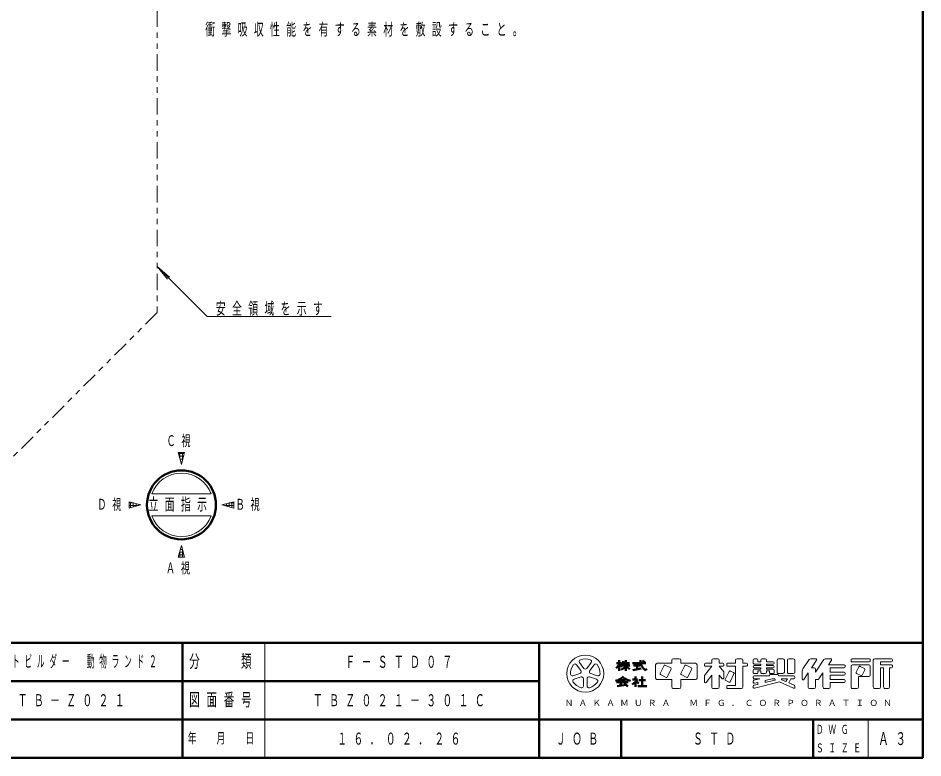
# Model space of a CAD drawing. Units: millimetres on the paper, scale 1:50. Extents: x -385 to 0, y -594 to 267.
# Drawn here: x -165 to 0, y 0 to 134.9 of the extents above; entities that cross this region are included whole.
import ezdxf

# ---------------------------------------------------------------- set-up
doc = ezdxf.new("R2010")
doc.units = ezdxf.units.MM
doc.linetypes.add('USER3', pattern=[8, 3, -1, 1, -1, 1, -1])
doc.layers.add('LY_1', color=140, linetype='Continuous', lineweight=50)
doc.styles.add('ＭＳ ゴシック', font='')
doc.styles.get('ＭＳ ゴシック').set_extended_font_data('MS Gothic')

msp = doc.modelspace()

# ---------------------------------------------------------------- linework, layer by layer
at = {"layer": 'LY_1', "color": 7}
for p, q in [((0, 0), (0, 267)), ((-385, 21), (0, 21)), ((-385, 0), (0, 0))]:
    msp.add_line(p, q, dxfattribs=at)
at = {"layer": 'LY_1', "color": 7, "linetype": 'USER3', "lineweight": 13}
for p, q in [((-139.663, 144.293), (-139.663, 81.179)), ((-139.653, 81.189), (-169.806, 51.036))]:
    msp.add_line(p, q, dxfattribs=at)
at = {"layer": 'LY_1', "color": 7, "lineweight": 13}
for p, q in [((-130.533, 80.457), (-139.663, 89.588)), ((-139.663, 89.588), (-137.735, 87.29)), ((-139.663, 89.588), (-137.365, 87.659)), ((-130.533, 80.457), (-107.939, 80.457)), ((-134.637, 55.685), (-135.794, 55.685)), ((-135.215, 53.525), (-135.794, 55.685)), ((-135.745, 55.5), (-134.686, 55.5)), ((-135.611, 55), (-134.82, 55)), ((-135.5, 54.587), (-135.5, 55.685)), ((-135.477, 54.5), (-134.954, 54.5)), ((-134.637, 55.685), (-135.215, 53.525)), ((-135, 54.329), (-135, 55.685)), ((-135.343, 54), (-135.088, 54)), ((-140.645, 48.139), (-129.786, 48.139)), ((-144.761, 45.561), (-144.761, 46.718)), ((-142.601, 46.139), (-144.761, 46.718)), ((-144.761, 46.5), (-143.947, 46.5)), ((-144.5, 45.631), (-144.5, 46.648)), ((-144, 45.765), (-144, 46.514)), ((-143.5, 45.898), (-143.5, 46.38)), ((-143, 46.032), (-143, 46.246)), ((-127.83, 46.139), (-125.67, 46.718)), ((-127.5, 46.051), (-127.5, 46.228)), ((-127, 45.917), (-127, 46.362)), ((-126.5, 45.783), (-126.5, 46.496)), ((-126.484, 46.5), (-125.67, 46.5)), ((-126, 45.649), (-126, 46.63)), ((-125.67, 45.561), (-125.67, 46.718)), ((-144.761, 45.561), (-142.601, 46.139)), ((-144.761, 46), (-143.121, 46)), ((-125.67, 45.561), (-127.83, 46.139)), ((-127.31, 46), (-125.67, 46)), ((-140.645, 44.139), (-129.786, 44.139)), ((-135.794, 36.594), (-135.215, 38.754)), ((-135.417, 38), (-135.014, 38)), ((-135.283, 38.5), (-135.148, 38.5)), ((-135.215, 38.754), (-134.637, 36.594)), ((-135.794, 36.594), (-134.637, 36.594)), ((-135.685, 37), (-134.746, 37)), ((-135.551, 37.5), (-134.88, 37.5)), ((-135.5, 36.594), (-135.5, 37.692)), ((-135, 36.594), (-135, 37.949)), ((-120, 21), (-120, 0)), ((-62.39, 15.917), (-63.175, 16.997)), ((-62.629, 17.393), (-61.844, 16.313)), ((-61.298, 16.313), (-60.513, 17.393)), ((-59.967, 16.997), (-60.752, 15.917)), ((-48.746, 16.983), (-48.746, 14.553)), ((-48.476, 17.253), (-45.776, 17.253)), ((-47.198, 16.838), (-47.918, 15.4)), ((-45.975, 16.408), (-46.981, 16.911)), ((-45.776, 17.793), (-45.776, 17.253)), ((-45.506, 18.063), (-44.426, 18.063)), ((-44.156, 17.793), (-44.156, 17.253)), ((-44.156, 17.253), (-41.456, 17.253)), ((-43.418, 16.838), (-44.138, 15.4)), ((-42.195, 16.408), (-43.201, 16.911)), ((-41.186, 16.983), (-41.186, 14.553)), ((-39.836, 17.091), (-39.836, 16.875)), ((-38.486, 16.713), (-39.836, 15.026)), ((-39.674, 17.253), (-38.486, 17.253)), ((-39.674, 16.713), (-38.486, 16.713)), ((-38.486, 17.793), (-38.486, 17.253)), ((-38.216, 18.063), (-37.406, 18.063)), ((-37.136, 17.793), (-37.136, 17.253)), ((-37.136, 17.253), (-36.488, 17.253)), ((-37.136, 16.713), (-36.326, 15.701)), ((-37.136, 16.713), (-36.488, 16.713)), ((-36.326, 17.091), (-36.326, 16.875)), ((-35.786, 17.091), (-35.786, 16.875)), ((-35.624, 17.253), (-34.166, 17.253)), ((-35.624, 16.713), (-34.166, 16.713)), ((-34.166, 17.793), (-34.166, 17.253)), ((-34.166, 16.713), (-34.166, 13.203)), ((-33.896, 18.063), (-33.086, 18.063)), ((-32.816, 17.793), (-32.816, 17.253)), ((-32.816, 17.253), (-32.168, 17.253)), ((-32.816, 16.713), (-32.816, 12.933)), ((-32.816, 16.713), (-32.168, 16.713)), ((-32.006, 17.091), (-32.006, 16.875)), ((-30.926, 17.901), (-30.926, 17.28)), ((-30.926, 16.686), (-30.926, 16.605)), ((-30.764, 18.063), (-30.278, 18.063)), ((-30.764, 17.118), (-29.576, 17.118)), ((-30.764, 16.848), (-29.576, 16.848)), ((-30.116, 17.901), (-30.116, 17.523)), ((-30.116, 17.523), (-29.576, 17.523)), ((-29.576, 17.793), (-29.576, 17.523)), ((-29.576, 17.118), (-29.576, 16.848)), ((-28.766, 18.063), (-29.306, 18.063)), ((-28.496, 17.793), (-28.496, 17.523)), ((-28.496, 17.523), (-27.308, 17.523)), ((-28.496, 17.118), (-27.308, 17.118)), ((-28.496, 17.118), (-28.496, 16.848)), ((-28.496, 16.848), (-27.308, 16.848)), ((-27.146, 17.361), (-27.146, 17.28)), ((-27.146, 16.686), (-27.146, 16.605)), ((-26.606, 17.793), (-26.606, 15.633)), ((-26.336, 18.063), (-25.526, 18.063)), ((-25.256, 17.793), (-25.256, 15.633)), ((-24.716, 17.793), (-24.716, 15.633)), ((-24.446, 18.063), (-23.636, 18.063)), ((-23.366, 17.793), (-23.366, 15.633)), ((-21.88, 16.242), (-20.746, 17.943)), ((-20.521, 18.063), (-19.529, 18.063)), ((-20.306, 16.443), (-19.394, 17.811)), ((-19.586, 15.633), (-18.046, 17.943)), ((-17.821, 18.063), (-16.829, 18.063)), ((-17.246, 16.983), (-16.694, 17.811)), ((-17.246, 16.983), (-14.348, 16.983)), ((-14.186, 16.821), (-14.186, 16.605)), ((-13.106, 17.901), (-13.106, 17.685)), ((-13.106, 16.713), (-13.106, 12.933)), ((-12.944, 18.063), (-9.758, 18.063)), ((-12.944, 17.523), (-9.758, 17.523)), ((-12.836, 16.983), (-9.866, 16.983)), ((-11.666, 16.622), (-12.17, 15.616)), ((-11.449, 16.695), (-10.659, 16.3)), ((-9.596, 17.901), (-9.596, 17.685)), ((-9.596, 16.713), (-9.596, 15.093)), ((-9.056, 17.793), (-9.056, 12.933)), ((-8.786, 18.063), (-5.708, 18.063)), ((-7.706, 17.523), (-7.706, 16.983)), ((-7.706, 17.523), (-5.708, 17.523)), ((-7.706, 16.983), (-5.708, 16.983)), ((-5.546, 17.901), (-5.546, 17.685)), ((-5.546, 16.821), (-5.546, 16.605)), ((-63.828, 14.985), (-62.559, 15.397)), ((-60.583, 15.397), (-59.313, 14.985)), ((-47.845, 15.183), (-46.839, 14.68)), ((-46.622, 14.752), (-45.902, 16.19)), ((-44.065, 15.183), (-43.059, 14.68)), ((-42.842, 14.752), (-42.122, 16.19)), ((-39.836, 15.026), (-39.836, 13.868)), ((-38.486, 15.093), (-39.547, 13.766)), ((-38.486, 15.093), (-38.486, 12.933)), ((-37.136, 15.093), (-36.614, 14.441)), ((-37.136, 15.093), (-37.136, 12.933)), ((-36.326, 15.701), (-36.326, 14.543)), ((-35.318, 15.758), (-36.038, 14.32)), ((-34.454, 15.326), (-35.174, 13.888)), ((-35.101, 15.831), (-34.527, 15.544)), ((-30.926, 16.011), (-30.926, 15.525)), ((-30.764, 16.443), (-29.576, 16.443)), ((-30.764, 16.173), (-29.576, 16.173)), ((-30.764, 15.363), (-30.278, 15.363)), ((-30.764, 14.958), (-27.956, 14.958)), ((-30.116, 15.903), (-29.576, 15.903)), ((-30.116, 15.903), (-30.116, 15.525)), ((-29.576, 16.443), (-29.576, 16.173)), ((-29.576, 15.903), (-29.576, 15.633)), ((-29.306, 15.363), (-28.766, 15.363)), ((-28.496, 16.443), (-27.308, 16.443)), ((-28.496, 16.443), (-28.496, 16.173)), ((-28.496, 16.173), (-27.308, 16.173)), ((-28.496, 15.903), (-28.496, 15.633)), ((-28.496, 15.903), (-27.956, 15.903)), ((-27.956, 15.903), (-27.956, 15.525)), ((-27.956, 15.066), (-27.956, 14.958)), ((-27.794, 15.363), (-27.308, 15.363)), ((-27.794, 15.228), (-26.498, 15.228)), ((-27.146, 16.011), (-27.146, 15.525)), ((-26.336, 15.363), (-25.526, 15.363)), ((-26.336, 15.066), (-26.336, 14.958)), ((-26.336, 14.958), (-23.528, 14.958)), ((-24.446, 15.363), (-23.636, 15.363)), ((-22.016, 15.793), (-22.016, 14.413)), ((-21.719, 14.323), (-20.936, 15.498)), ((-20.936, 15.498), (-20.936, 12.933)), ((-20.306, 16.443), (-19.856, 16.443)), ((-19.586, 16.173), (-19.586, 15.633)), ((-18.966, 14.404), (-18.236, 15.498)), ((-18.236, 15.498), (-18.236, 12.933)), ((-16.886, 16.443), (-14.348, 16.443)), ((-16.886, 16.443), (-16.886, 15.633)), ((-16.886, 15.633), (-14.348, 15.633)), ((-16.886, 15.093), (-16.886, 14.283)), ((-16.886, 15.093), (-14.348, 15.093)), ((-14.186, 15.471), (-14.186, 15.255)), ((-12.097, 15.399), (-11.307, 15.004)), ((-10.586, 16.082), (-11.09, 15.076)), ((-7.706, 16.443), (-7.166, 16.443)), ((-7.706, 16.443), (-7.706, 12.933)), ((-7.166, 16.443), (-7.166, 12.933)), ((-6.086, 16.443), (-5.708, 16.443)), ((-6.086, 16.443), (-6.086, 12.933)), ((-62.35, 14.755), (-63.62, 14.343)), ((-61.908, 13.099), (-61.908, 14.434)), ((-61.233, 14.434), (-61.233, 13.099)), ((-59.522, 14.343), (-60.792, 14.755)), ((-48.476, 14.283), (-45.776, 14.283)), ((-45.776, 14.283), (-45.776, 12.933)), ((-44.156, 14.283), (-41.456, 14.283)), ((-44.156, 14.283), (-44.156, 12.933)), ((-35.965, 14.103), (-35.391, 13.816)), ((-35.624, 13.203), (-34.166, 13.203)), ((-30.926, 14.796), (-30.926, 14.58)), ((-30.926, 13.995), (-30.926, 13.773)), ((-29.74, 14.418), (-30.803, 14.152)), ((-30.116, 13.406), (-30.803, 13.234)), ((-30.764, 14.418), (-29.74, 14.418)), ((-26.15, 13.841), (-30.725, 12.697)), ((-30.116, 13.768), (-30.725, 13.615)), ((-30.116, 13.768), (-30.116, 13.406)), ((-27.513, 14.418), (-28.766, 14.105)), ((-27.023, 14.179), (-28.766, 13.743)), ((-28.766, 14.105), (-28.766, 13.743)), ((-27.513, 14.418), (-27.053, 14.418)), ((-26.15, 13.841), (-23.594, 12.705)), ((-25.771, 14.263), (-24.968, 13.906)), ((-25.738, 14.418), (-24.712, 14.418)), ((-24.968, 13.906), (-24.712, 14.418)), ((-24.474, 13.687), (-24.108, 14.418)), ((-24.474, 13.687), (-23.462, 13.237)), ((-24.108, 14.418), (-23.528, 14.418)), ((-23.366, 14.796), (-23.366, 14.58)), ((-19.586, 14.283), (-19.19, 14.283)), ((-19.586, 14.283), (-19.586, 12.933)), ((-16.886, 14.283), (-14.348, 14.283)), ((-16.886, 13.743), (-16.886, 12.933)), ((-16.886, 13.743), (-14.348, 13.743)), ((-14.186, 14.121), (-14.186, 13.905)), ((-11.756, 14.823), (-11.756, 12.933)), ((-11.756, 14.823), (-9.866, 14.823)), ((-45.506, 12.663), (-44.426, 12.663)), ((-38.216, 12.663), (-37.406, 12.663)), ((-35.786, 13.041), (-35.786, 12.825)), ((-35.624, 12.663), (-33.086, 12.663)), ((-30.926, 13.077), (-30.926, 12.854)), ((-23.366, 13.089), (-23.366, 12.853)), ((-20.666, 12.663), (-19.856, 12.663)), ((-17.966, 12.663), (-17.156, 12.663)), ((-12.836, 12.663), (-12.026, 12.663)), ((-8.786, 12.663), (-7.976, 12.663)), ((-6.896, 12.663), (-6.356, 12.663)), ((-10, 7), (-10, 0))]:
    msp.add_line(p, q, dxfattribs=at)
at = {"layer": 'LY_1'}
for p, q in [((-135, 21), (-135, 0)), ((-70, 21), (-70, 0)), ((-55.901, 17.253), (-54.956, 17.253)), ((-55.361, 17.793), (-55.361, 15.903)), ((-54.915, 16.848), (-53.471, 16.848)), ((-54.769, 17.253), (-53.525, 17.253)), ((-54.146, 17.793), (-54.146, 15.903)), ((-52.931, 17.253), (-50.501, 17.253)), ((-52.796, 16.848), (-51.581, 16.848)), ((-52.121, 16.848), (-52.121, 16.173)), ((-50.719, 17.467), (-51.16, 17.761)), ((-52.889, 16.02), (-51.353, 16.327)), ((-187.5, 14), (-70, 14)), ((-55.901, 13.784), (-53.741, 13.784)), ((-55.765, 13.067), (-54.113, 13.304)), ((-55.361, 14.148), (-54.281, 14.148)), ((-54.899, 13.784), (-55.289, 13.136)), ((-54.416, 13.607), (-53.81, 13.001)), ((-52.931, 14.283), (-52.051, 14.283)), ((-52.391, 14.823), (-52.391, 14.283)), ((-52.391, 13.91), (-52.391, 12.933)), ((-52.34, 13.96), (-51.796, 13.646)), ((-51.783, 14.148), (-50.568, 14.148)), ((-51.176, 14.823), (-51.176, 13.068)), ((-51.986, 13.068), (-50.366, 13.068)), ((-242.5, 7), (0, 7)), ((-55, 7), (-55, 0)), ((-20, 7), (-20, 0))]:
    msp.add_line(p, q, dxfattribs=at)
msp.add_circle((-135.215, 46.139), 6.286, dxfattribs=at)
at = {"layer": 'LY_1', "color": 7, "lineweight": 13}
msp.add_circle((-61.571, 15.363), 3.375, dxfattribs=at)
for centre, radius, start, end in [((-135.215, 46.139), 5.786, 20.22325, 159.77675), ((-135.215, 46.139), 5.786, 200.22325, 339.77675), ((-61.571, 15.363), 2.7, 142.60154, 181.39846), ((-63.448, 16.798), 0.338, 35.99999, 142.60154), ((-62.356, 17.592), 0.338, 109.39847, 215.99997), ((-61.571, 15.363), 2.7, 70.60155, 109.39847), ((-60.786, 17.592), 0.338, 324, 70.60155), ((-59.694, 16.798), 0.338, 37.39846, 143.99995), ((-61.571, 15.363), 2.7, 358.60155, 37.39847), ((-48.476, 16.983), 0.27, 89.99998, 179.99996), ((-47.054, 16.766), 0.162, 63.43492, 153.43499), ((-45.506, 17.793), 0.27, 89.99998, 179.99996), ((-44.426, 17.793), 0.27, 0, 89.99998), ((-43.274, 16.766), 0.162, 63.43492, 153.43499), ((-41.456, 16.983), 0.27, 0, 89.99998), ((-39.674, 17.091), 0.162, 89.99998, 179.99996), ((-39.674, 16.875), 0.162, 179.99998, 270.00002), ((-38.216, 17.793), 0.27, 89.99998, 179.99996), ((-37.406, 17.793), 0.27, 0, 89.99998), ((-36.488, 17.091), 0.162, 0, 89.99998), ((-36.488, 16.875), 0.162, 270.00002, 0), ((-35.624, 17.091), 0.162, 89.99998, 179.99996), ((-35.624, 16.875), 0.162, 179.99998, 270.00002), ((-33.896, 17.793), 0.27, 89.99998, 179.99996), ((-33.086, 17.793), 0.27, 0, 89.99998), ((-32.168, 17.091), 0.162, 0, 89.99998), ((-32.168, 16.875), 0.162, 270.00002, 0), ((-30.764, 17.901), 0.162, 89.99998, 179.99996), ((-30.764, 17.28), 0.162, 179.99998, 270.00002), ((-30.764, 16.686), 0.162, 89.99998, 179.99996), ((-30.764, 16.605), 0.162, 179.99998, 270.00002), ((-30.278, 17.901), 0.162, 0, 89.99998), ((-29.306, 17.793), 0.27, 89.99998, 179.99996), ((-28.766, 17.793), 0.27, 0, 89.99998), ((-27.308, 17.361), 0.162, 0, 89.99998), ((-27.308, 17.28), 0.162, 270.00002, 0), ((-27.308, 16.686), 0.162, 0, 89.99998), ((-27.308, 16.605), 0.162, 270.00002, 0), ((-26.336, 17.793), 0.27, 89.99998, 179.99996), ((-25.526, 17.793), 0.27, 0, 89.99998), ((-24.446, 17.793), 0.27, 89.99998, 179.99996), ((-23.636, 17.793), 0.27, 0, 89.99998), ((-20.521, 17.793), 0.27, 89.99998, 146.30984), ((-19.529, 17.901), 0.162, 326.31015, 89.99998), ((-17.821, 17.793), 0.27, 89.99998, 146.3098), ((-16.829, 17.901), 0.162, 326.31003, 89.99998), ((-14.348, 16.821), 0.162, 0, 89.99998), ((-14.348, 16.605), 0.162, 270.00002, 0), ((-12.944, 17.901), 0.162, 89.99998, 179.99996), ((-12.944, 17.685), 0.162, 179.99998, 270.00002), ((-12.836, 16.713), 0.27, 89.99998, 179.99996), ((-11.522, 16.55), 0.162, 63.43447, 153.43474), ((-9.866, 16.713), 0.27, 0, 89.99998), ((-9.758, 17.901), 0.162, 0, 89.99998), ((-9.758, 17.685), 0.162, 270.00002, 0), ((-8.786, 17.793), 0.27, 89.99998, 179.99996), ((-5.708, 17.901), 0.162, 0, 89.99998), ((-5.708, 17.685), 0.162, 270.00002, 0), ((-5.708, 16.821), 0.162, 0, 89.99998), ((-5.708, 16.605), 0.162, 270.00002, 0), ((-63.933, 15.306), 0.338, 181.39848, 287.99997), ((-62.663, 15.718), 0.338, 287.99998, 35.99999), ((-61.571, 16.512), 0.338, 215.99998, 324), ((-60.479, 15.718), 0.338, 143.99996, 251.99999), ((-59.209, 15.306), 0.338, 252.00001, 358.60156), ((-47.773, 15.328), 0.162, 153.43495, 243.43485), ((-46.047, 16.263), 0.162, 333.4349, 63.43487), ((-43.993, 15.328), 0.162, 153.43495, 243.43485), ((-42.267, 16.263), 0.162, 333.4349, 63.43487), ((-35.174, 15.686), 0.162, 63.43487, 153.43498), ((-34.599, 15.399), 0.162, 333.43492, 63.43493), ((-30.764, 16.011), 0.162, 89.99998, 179.99996), ((-30.764, 15.525), 0.162, 179.99998, 270.00002), ((-30.764, 14.796), 0.162, 89.99998, 179.99996), ((-30.278, 15.525), 0.162, 270.00002, 0), ((-29.306, 15.633), 0.27, 179.99998, 270.00002), ((-28.766, 15.633), 0.27, 270.00002, 0), ((-27.794, 15.525), 0.162, 179.99998, 270.00002), ((-27.794, 15.066), 0.162, 89.99998, 179.99996), ((-27.308, 16.011), 0.162, 0, 89.99998), ((-27.308, 15.525), 0.162, 270.00002, 0), ((-26.336, 15.633), 0.27, 179.99998, 270.00002), ((-26.498, 15.066), 0.162, 0, 89.99998), ((-25.526, 15.633), 0.27, 270.00002, 0), ((-24.446, 15.633), 0.27, 179.99998, 270.00002), ((-23.636, 15.633), 0.27, 270.00002, 0), ((-23.528, 14.796), 0.162, 0, 89.99998), ((-21.206, 15.793), 0.81, 146.30999, 179.99996), ((-19.856, 16.173), 0.27, 0, 89.99998), ((-14.348, 15.471), 0.162, 0, 89.99998), ((-14.348, 15.255), 0.162, 270.00002, 0), ((-12.025, 15.544), 0.162, 153.43517, 243.43529), ((-11.234, 15.149), 0.162, 243.43534, 333.43491), ((-10.731, 16.155), 0.162, 333.43484, 63.43447), ((-9.866, 15.093), 0.27, 270.00002, 0), ((-63.516, 14.022), 0.338, 107.99999, 214.60154), ((-61.571, 15.363), 2.7, 214.60156, 253.39848), ((-62.246, 14.434), 0.338, 359.99997, 107.99999), ((-60.896, 14.434), 0.338, 71.99997, 179.99999), ((-61.571, 15.363), 2.7, 286.60155, 325.39847), ((-59.626, 14.022), 0.338, 325.39847, 71.99996), ((-48.476, 14.553), 0.27, 179.99998, 270.00002), ((-46.766, 14.825), 0.162, 243.43498, 333.43496), ((-42.986, 14.825), 0.162, 243.43498, 333.43496), ((-41.456, 14.553), 0.27, 270.00002, 0), ((-39.674, 13.868), 0.162, 179.99998, 321.34037), ((-36.488, 14.543), 0.162, 218.65962, 0), ((-35.893, 14.248), 0.162, 153.43487, 243.4348), ((-35.624, 13.041), 0.162, 89.99998, 179.99996), ((-35.318, 13.961), 0.162, 243.43487, 333.43498), ((-30.764, 14.58), 0.162, 179.99998, 270.00002), ((-30.764, 13.995), 0.162, 104.03614, 179.99996), ((-30.764, 13.773), 0.162, 179.99998, 284.03612), ((-30.764, 13.077), 0.162, 104.03614, 179.99996), ((-27.053, 14.297), 0.121, 284.0365, 89.99998), ((-25.738, 14.337), 0.081, 89.99998, 246.03817), ((-23.528, 14.58), 0.162, 270.00002, 0), ((-23.528, 13.089), 0.162, 0, 66.03701), ((-21.854, 14.413), 0.162, 179.99998, 326.30997), ((-19.19, 14.553), 0.27, 270.00002, 326.31002), ((-14.348, 14.121), 0.162, 0, 89.99998), ((-14.348, 13.905), 0.162, 270.00002, 0), ((-62.246, 13.099), 0.338, 253.39847, 359.99997), ((-60.896, 13.099), 0.338, 179.99999, 286.60154), ((-45.506, 12.933), 0.27, 179.99998, 270.00002), ((-44.426, 12.933), 0.27, 270.00002, 0), ((-38.216, 12.933), 0.27, 179.99998, 270.00002), ((-37.406, 12.933), 0.27, 270.00002, 0), ((-35.624, 12.825), 0.162, 179.99998, 270.00002), ((-33.086, 12.933), 0.27, 270.00002, 0), ((-30.764, 12.854), 0.162, 179.99998, 284.03612), ((-23.528, 12.853), 0.162, 246.03699, 0), ((-20.666, 12.933), 0.27, 179.99998, 270.00002), ((-19.856, 12.933), 0.27, 270.00002, 0), ((-17.966, 12.933), 0.27, 179.99998, 270.00002), ((-17.156, 12.933), 0.27, 270.00002, 0), ((-12.836, 12.933), 0.27, 179.99998, 270.00002), ((-12.026, 12.933), 0.27, 270.00002, 0), ((-8.786, 12.933), 0.27, 179.99998, 270.00002), ((-7.976, 12.933), 0.27, 270.00002, 0), ((-6.896, 12.933), 0.27, 179.99998, 270.00002), ((-6.356, 12.933), 0.27, 270.00002, 0)]:
    msp.add_arc(centre, radius, start, end, dxfattribs=at)
at = {"layer": 'LY_1'}
for centre, radius, start, end in [((-57.466, 18.084), 2.285, 311.36185, 337.13638), ((-53.383, 18.427), 2.345, 212.50346, 230.00631), ((-56.374, 18.818), 3.034, 295.86917, 317.23867), ((-56.002, 18.047), 1.467, 313.72108, 343.54317), ((-51.918, 18.818), 3.034, 222.76131, 240.10806), ((-49.563, 17.694), 1.953, 177.09472, 240.51891), ((-51.54, 16.805), 1.299, 321.42112, 334.8249), ((-56.898, 17.257), 3.32, 285.11261, 313.40619), ((-52.77, 17.194), 3.192, 231.17281, 259.75506), ((-55.66, 17.226), 4.657, 304.87257, 320.80411)]:
    msp.add_arc(centre, radius, start, end, dxfattribs=at)

# ---------------------------------------------------------------- texts
at = {"layer": 'LY_1', "color": 7, "style": 'ＭＳ ゴシック'}
for s, insert, char_height, attachment_point in [('\\T1.64;\\W0.6;衝撃吸収性能を有する素材を敷設すること。', (-130.872, 133.954), 2.199, 1), ('\\T1.64;\\W0.6;安全領域を示す', (-128.939, 80.607), 2.199, 7), ('\\T1.64;\\W0.6;Ｃ視', (-135.215, 57.745), 1.979, 5), ('\\T1.64;\\W0.6;Ｄ視', (-147.821, 46.139), 1.979, 5), ('\\T1.64;\\W0.6;立面指示', (-141.215, 46.139), 2.199, 4), ('\\T1.64;\\W0.6;Ｂ視', (-122.61, 46.139), 1.979, 5), ('\\T1.64;\\W0.6;Ａ視', (-135.315, 34.534), 1.979, 5), ('\\T1.64;\\W0.45;トットビルダー\u3000動物ランド２', (-154.75, 17.5), 2.199, 5), ('\\T1.64;\\W0.6;分\u3000\u3000類', (-127.5, 17.5), 2.346, 5), ('\\T1.64;\\W0.6;Ｆ－ＳＴＤ０７', (-95, 17.5), 2.199, 5), ('\\T1.64;\\W0.6;ＴＢ－Ｚ０２１', (-154.75, 10.5), 2.199, 5), ('\\T1.64;\\W0.6;図面番号', (-127.5, 10.5), 2.346, 5), ('\\T1.64;\\W0.6;ＴＢＺ０２１－３０１Ｃ', (-95, 10.5), 2.199, 5), ('\\T1.64;ＮＡＫＡＭＵＲＡ\u3000ＭＦＧ．ＣＯＲＰＯＲＡＴＩＯＮ', (-35, 10), 1.1, 5), ('\\T1.64;\\W0.6;ＤＷＧ', (-19.5, 5.188), 1.65, 4), ('\\T1.64;\\W0.6;年\u3000月\u3000日', (-127.5, 3.5), 1.906, 5), ('\\T1.64;\\W0.6;１６．０２．２６', (-95, 3.5), 2.199, 5), ('\\T1.64;\\W0.6;ＪＯＢ', (-62.5, 3.5), 2.199, 5), ('\\T1.64;\\W0.6;ＳＴＤ', (-37.5, 3.5), 2.199, 5), ('\\T1.64;\\W0.6;Ａ３', (-5, 3.5), 2.346, 5), ('\\T1.64;\\W0.6;ＳＩＺＥ', (-19.5, 1.812), 1.65, 4)]:
    msp.add_mtext(s, dxfattribs=dict(at, insert=insert, char_height=char_height, attachment_point=attachment_point))

doc.saveas('drawing.dxf')
